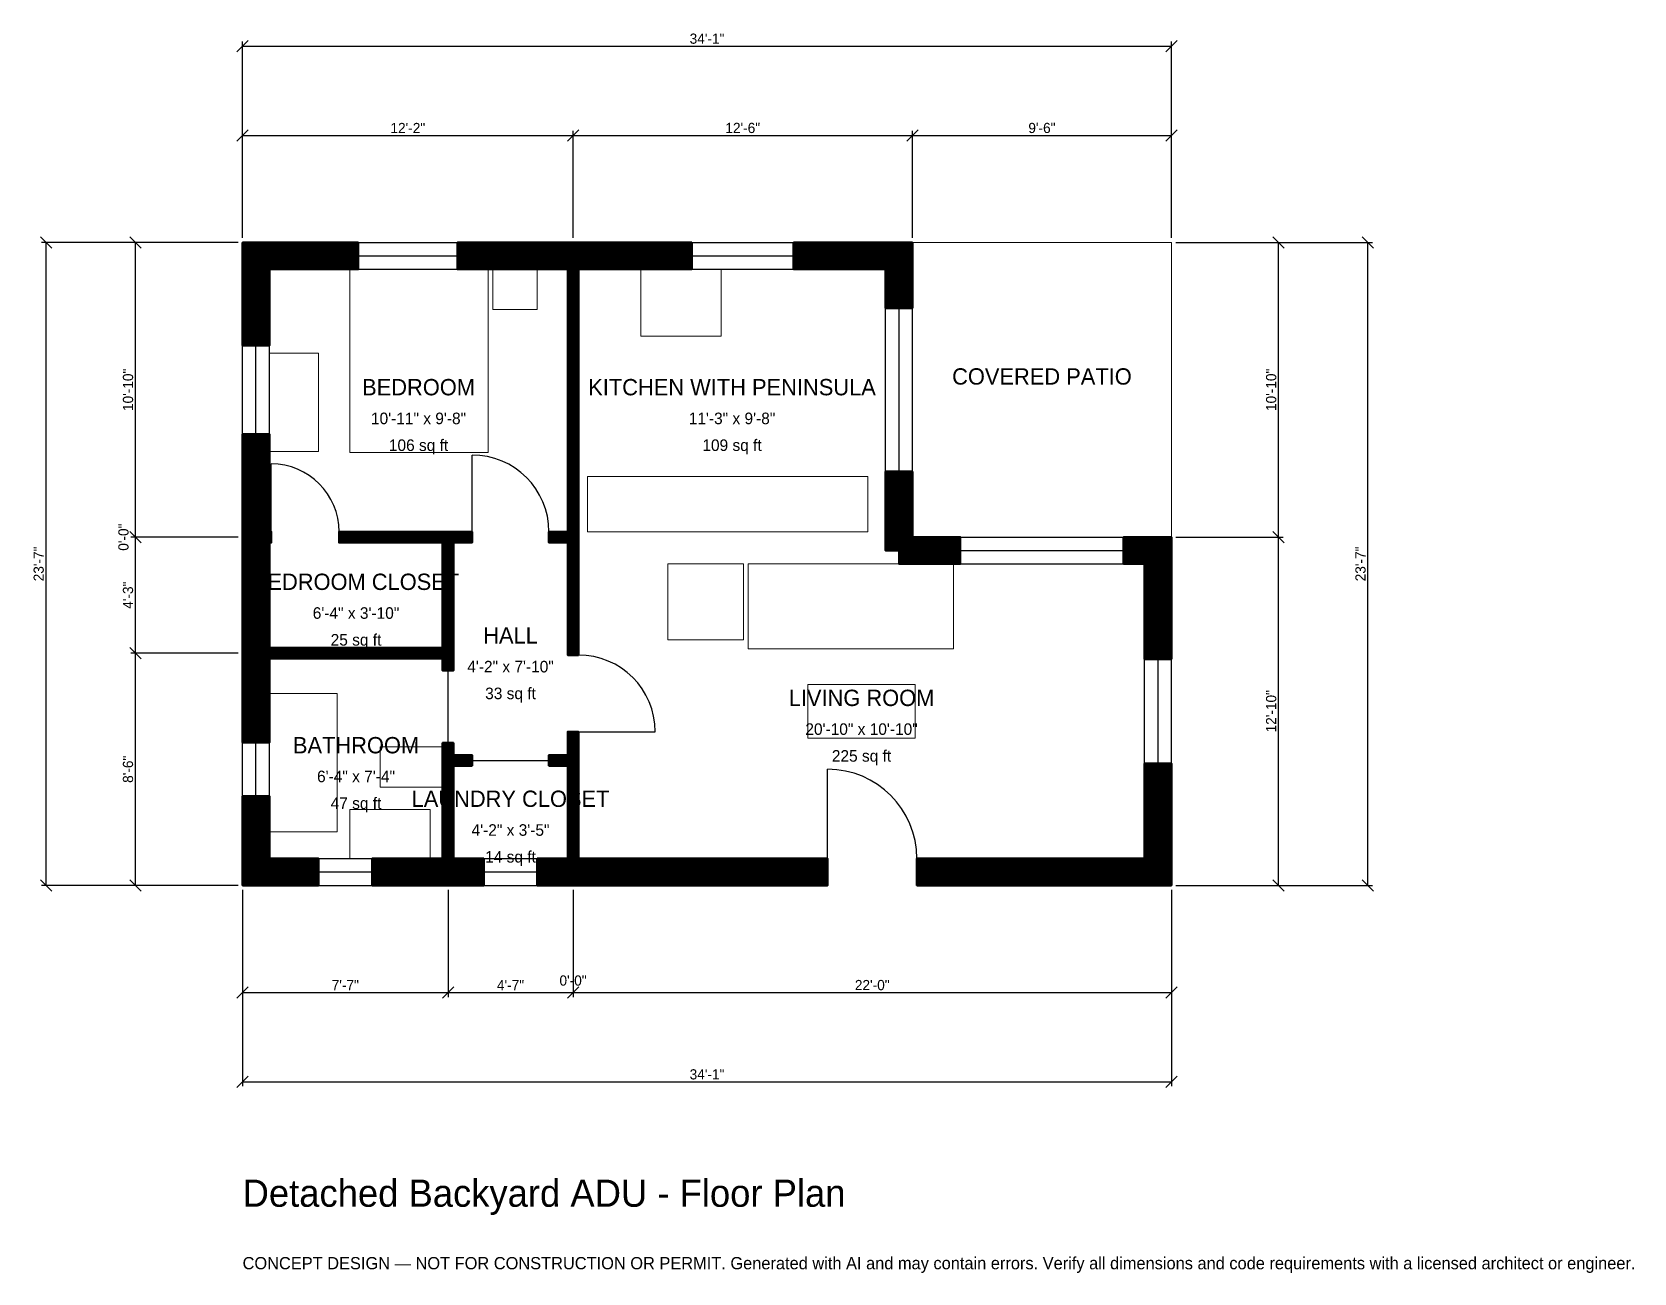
# Model space of a CAD drawing. Header units: inches. Extents: x -93 to 613, y -171 to 376.
import ezdxf
from ezdxf.enums import TextEntityAlignment as Align

# ---------------------------------------------------------------- set-up
doc = ezdxf.new("R2010")
doc.units = ezdxf.units.IN
doc.header["$MEASUREMENT"] = 0
doc.linetypes.add('DASHED', pattern=[0.6, 0.5, -0.1])
for name, color, linetype, lineweight in [('A-ANNO-DIMS', 1, 'Continuous', 13), ('A-ANNO-TEXT', 7, 'Continuous', 18), ('A-AREA-IDEN', 7, 'Continuous', 18), ('A-DOOR', 2, 'Continuous', 25), ('A-FLOR-FIXT', 9, 'Continuous', 13), ('A-FURN', 9, 'Continuous', 13), ('A-GLAZ', 4, 'Continuous', 25), ('A-SITE-PAVE', 8, 'Continuous', 13), ('A-WALL', 7, 'Continuous', 50), ('A-WALL-PATT', 8, 'Continuous', 13)]:
    doc.layers.add(name, color=color, linetype=linetype, lineweight=lineweight)
doc.dimstyles.new('PLAN', dxfattribs={"dimtxt": 4.5, "dimasz": 3, "dimexe": 2, "dimexo": 2, "dimgap": 1, "dimtad": 1, "dimdec": 0, "dimlunit": 4, "dimtsz": 2.5, "dimcen": 2.5, "dimclrd": 1, "dimclre": 1, "dimazin": 3, "dimtfac": 1, "dimtmove": 0, "dimatfit": 3})

msp = doc.modelspace()

# ---------------------------------------------------------------- hatches: boundary and pattern name
at = {"layer": 'A-WALL-PATT'}
h = msp.add_hatch(dxfattribs=at)
h.set_pattern_fill('ANSI31', color=8, scale=0.8)
h.paths.add_polyline_path([(143.3071, 0), (143.3071, 0), (139.7638, 0), (129.9213, 0), (129.9213, 11.811), (139.7638, 11.811), (143.3071, 11.811), (143.3071, 52.7559), (135.0394, 52.7559), (135.0394, 57.4803), (143.3071, 57.4803), (143.3071, 67.7165), (148.0315, 67.7165), (148.0315, 57.4803), (148.0315, 52.7559), (148.0315, 11.811), (151.5748, 11.811), (257.874, 11.811), (257.874, 0), (151.5748, 0), (148.0315, 0), (148.0315, 0), (143.3071, 0)])
h.paths.add_polyline_path([(96.4567, 0), (92.9134, 0), (92.9134, 0), (88.189, 0), (88.189, 0), (84.6457, 0), (57.0866, 0), (57.0866, 11.811), (84.6457, 11.811), (88.189, 11.811), (88.189, 52.7559), (88.189, 57.4803), (88.189, 62.7953), (92.9134, 62.7953), (92.9134, 57.4803), (101.1811, 57.4803), (101.1811, 52.7559), (92.9134, 52.7559), (92.9134, 11.811), (96.4567, 11.811), (106.2992, 11.811), (106.2992, 0), (96.4567, 0)])
h.paths.add_polyline_path([(11.811, 0), (11.811, 0), (0, 0), (0, 0), (0, 0), (0, 0), (0, 11.811), (0, 11.811), (0, 39.3701), (11.811, 39.3701), (11.811, 11.811), (33.4646, 11.811), (33.4646, 0), (11.811, 0)])
h.paths.add_polyline_path([(0, 96.4567), (0, 100), (0, 100), (0, 104.7244), (0, 104.7244), (0, 108.2677), (0, 147.6378), (0, 151.1811), (0, 151.1811), (0, 155.9055), (0, 155.9055), (0, 159.4488), (0, 199.0157), (11.811, 199.0157), (11.811, 159.4488), (11.811, 155.9055), (12.5984, 155.9055), (12.5984, 151.1811), (11.811, 151.1811), (11.811, 147.6378), (11.811, 108.2677), (11.811, 104.7244), (88.189, 104.7244), (88.189, 151.1811), (88.189, 151.1811), (42.5197, 151.1811), (42.5197, 155.9055), (92.9134, 155.9055), (92.9134, 155.9055), (101.1811, 155.9055), (101.1811, 151.1811), (92.9134, 151.1811), (92.9134, 104.7244), (92.9134, 100), (92.9134, 94.685), (88.189, 94.685), (88.189, 100), (11.811, 100), (11.811, 96.4567), (11.811, 62.9921), (0, 62.9921), (0, 96.4567)])
h.paths.add_polyline_path([(0, 271.6535), (0, 271.6535), (0, 283.4646), (0, 283.4646), (0, 283.4646), (11.811, 283.4646), (11.811, 283.4646), (50.9843, 283.4646), (50.9843, 271.6535), (11.811, 271.6535), (11.811, 237.9921), (0, 237.9921), (0, 271.6535)])
h.paths.add_polyline_path([(139.7638, 283.4646), (143.3071, 283.4646), (143.3071, 283.4646), (148.0315, 283.4646), (148.0315, 283.4646), (151.5748, 283.4646), (198.0315, 283.4646), (198.0315, 271.6535), (151.5748, 271.6535), (148.0315, 271.6535), (148.0315, 151.1811), (148.0315, 151.1811), (148.0315, 101.5748), (143.3071, 101.5748), (143.3071, 151.1811), (135.0394, 151.1811), (135.0394, 155.9055), (143.3071, 155.9055), (143.3071, 155.9055), (143.3071, 271.6535), (139.7638, 271.6535), (94.685, 271.6535), (94.685, 283.4646), (139.7638, 283.4646)])
h.paths.add_polyline_path([(283.4646, 283.4646), (283.4646, 283.4646), (295.2756, 283.4646), (295.2756, 283.4646), (295.2756, 283.4646), (295.2756, 271.6535), (295.2756, 271.6535), (295.2756, 254.5276), (283.4646, 254.5276), (283.4646, 271.6535), (242.9134, 271.6535), (242.9134, 283.4646), (283.4646, 283.4646)])
h.paths.add_polyline_path([(295.2756, 153.5433), (316.3386, 153.5433), (316.3386, 141.7323), (289.3701, 141.7323), (289.3701, 147.6378), (283.4646, 147.6378), (283.4646, 182.4803), (295.2756, 182.4803), (295.2756, 153.5433)])
h.paths.add_polyline_path([(397.6378, 153.5433), (397.6378, 153.5433), (409.4488, 153.5433), (409.4488, 153.5433), (409.4489, 153.5433), (409.4489, 141.7323), (409.4488, 141.7323), (409.4488, 99.8031), (397.6378, 99.8031), (397.6378, 141.7323), (388.3858, 141.7323), (388.3858, 153.5433), (397.6378, 153.5433)])
h.paths.add_polyline_path([(409.4488, 11.811), (409.4489, 11.811), (409.4489, 0), (409.4488, 0), (409.4488, 0), (397.6378, 0), (397.6378, 0), (297.2441, 0), (297.2441, 11.811), (397.6378, 11.811), (397.6378, 53.7402), (409.4488, 53.7402), (409.4488, 11.811)])

# ---------------------------------------------------------------- linework, layer by layer
at = {"layer": 'A-DOOR'}
for p, q in [((12.5984, 155.9055), (12.5984, 185.8268)), ((101.1811, 155.9055), (101.1811, 189.7638)), ((90.5512, 62.7953), (90.5512, 94.685)), ((148.0315, 67.7165), (181.8898, 67.7165)), ((101.1811, 55.1181), (135.0394, 55.1181)), ((257.874, 11.811), (257.874, 51.1811))]:
    msp.add_line(p, q, dxfattribs=at)
for centre, radius in [((12.5984, 155.9055), 29.9213), ((101.1811, 155.9055), 33.8583), ((148.0315, 67.7165), 33.8583), ((257.874, 11.811), 39.3701)]:
    msp.add_arc(centre, radius, 0, 90, dxfattribs=at)
at = {"layer": 'A-FLOR-FIXT'}
for points in [[(151.9685, 155.9055), (275.5906, 155.9055), (275.5906, 180.315), (151.9685, 180.315)], [(11.811, 23.622), (41.7323, 23.622), (41.7323, 84.6457), (11.811, 84.6457)], [(60.6299, 43.3071), (88.189, 43.3071), (88.189, 61.0236), (60.6299, 61.0236)], [(47.2441, 11.811), (82.6772, 11.811), (82.6772, 33.4646), (47.2441, 33.4646)]]:
    msp.add_lwpolyline(points, close=True, dxfattribs=at)
at = {"layer": 'A-FURN'}
for points in [[(47.2441, 190.9449), (108.2677, 190.9449), (108.2677, 271.6535), (47.2441, 271.6535)], [(110.2362, 253.937), (129.9213, 253.937), (129.9213, 271.6535), (110.2362, 271.6535)], [(175.5906, 242.126), (211.0236, 242.126), (211.0236, 271.6535), (175.5906, 271.6535)], [(11.811, 191.3386), (33.4646, 191.3386), (33.4646, 234.6457), (11.811, 234.6457)], [(187.4016, 108.2677), (220.8661, 108.2677), (220.8661, 141.7323), (187.4016, 141.7323)], [(222.8346, 104.3307), (313.3858, 104.3307), (313.3858, 141.7323), (222.8346, 141.7323)], [(249.2126, 64.9606), (296.4567, 64.9606), (296.4567, 88.5827), (249.2126, 88.5827)]]:
    msp.add_lwpolyline(points, close=True, dxfattribs=at)
at = {"layer": 'A-GLAZ'}
for p, q in [((50.9843, 283.4646), (94.685, 283.4646)), ((198.0315, 283.4646), (242.9134, 283.4646)), ((50.9843, 277.5591), (94.685, 277.5591)), ((198.0315, 277.5591), (242.9134, 277.5591)), ((50.9843, 271.6535), (94.685, 271.6535)), ((198.0315, 271.6535), (242.9134, 271.6535)), ((283.4646, 182.4803), (283.4646, 254.5276)), ((289.3701, 182.4803), (289.3701, 254.5276)), ((295.2756, 182.4803), (295.2756, 254.5276)), ((0, 199.0157), (0, 237.9921)), ((5.9055, 199.0157), (5.9055, 237.9921)), ((11.811, 199.0157), (11.811, 237.9921)), ((316.3386, 153.5433), (388.3858, 153.5433)), ((316.3386, 147.6378), (388.3858, 147.6378)), ((316.3386, 141.7323), (388.3858, 141.7323)), ((397.6378, 53.7402), (397.6378, 99.8031)), ((403.5433, 53.7402), (403.5433, 99.8031)), ((409.4488, 53.7402), (409.4488, 99.8031)), ((0, 39.3701), (0, 62.9921)), ((5.9055, 39.3701), (5.9055, 62.9921)), ((11.811, 39.3701), (11.811, 62.9921)), ((33.4646, 11.811), (57.0866, 11.811)), ((106.2992, 11.811), (129.9213, 11.811)), ((33.4646, 5.9055), (57.0866, 5.9055)), ((33.4646, 0), (57.0866, 0)), ((106.2992, 5.9055), (129.9213, 5.9055)), ((106.2992, 0), (129.9213, 0))]:
    msp.add_line(p, q, dxfattribs=at)
at = {"layer": 'A-SITE-PAVE', "linetype": 'DASHED'}
msp.add_lwpolyline([(295.2756, 153.5433), (409.4488, 153.5433), (409.4488, 283.4646), (295.2756, 283.4646)], close=True, dxfattribs=at)
at = {"layer": 'A-WALL'}
for points in [[(0, 271.6535), (0, 271.6535), (0, 283.4646), (0, 283.4646), (0, 283.4646), (11.811, 283.4646), (11.811, 283.4646), (50.9843, 283.4646), (50.9843, 271.6535), (11.811, 271.6535), (11.811, 237.9921), (0, 237.9921), (0, 271.6535)], [(139.7638, 283.4646), (143.3071, 283.4646), (143.3071, 283.4646), (148.0315, 283.4646), (148.0315, 283.4646), (151.5748, 283.4646), (198.0315, 283.4646), (198.0315, 271.6535), (151.5748, 271.6535), (148.0315, 271.6535), (148.0315, 151.1811), (148.0315, 151.1811), (148.0315, 101.5748), (143.3071, 101.5748), (143.3071, 151.1811), (135.0394, 151.1811), (135.0394, 155.9055), (143.3071, 155.9055), (143.3071, 155.9055), (143.3071, 271.6535), (139.7638, 271.6535), (94.685, 271.6535), (94.685, 283.4646), (139.7638, 283.4646)], [(283.4646, 283.4646), (283.4646, 283.4646), (295.2756, 283.4646), (295.2756, 283.4646), (295.2756, 283.4646), (295.2756, 271.6535), (295.2756, 271.6535), (295.2756, 254.5276), (283.4646, 254.5276), (283.4646, 271.6535), (242.9134, 271.6535), (242.9134, 283.4646), (283.4646, 283.4646)], [(0, 96.4567), (0, 100), (0, 100), (0, 104.7244), (0, 104.7244), (0, 108.2677), (0, 147.6378), (0, 151.1811), (0, 151.1811), (0, 155.9055), (0, 155.9055), (0, 159.4488), (0, 199.0157), (11.811, 199.0157), (11.811, 159.4488), (11.811, 155.9055), (12.5984, 155.9055), (12.5984, 151.1811), (11.811, 151.1811), (11.811, 147.6378), (11.811, 108.2677), (11.811, 104.7244), (88.189, 104.7244), (88.189, 151.1811), (88.189, 151.1811), (42.5197, 151.1811), (42.5197, 155.9055), (92.9134, 155.9055), (92.9134, 155.9055), (101.1811, 155.9055), (101.1811, 151.1811), (92.9134, 151.1811), (92.9134, 104.7244), (92.9134, 100), (92.9134, 94.685), (88.189, 94.685), (88.189, 100), (11.811, 100), (11.811, 96.4567), (11.811, 62.9921), (0, 62.9921), (0, 96.4567)], [(295.2756, 153.5433), (316.3386, 153.5433), (316.3386, 141.7323), (289.3701, 141.7323), (289.3701, 147.6378), (283.4646, 147.6378), (283.4646, 182.4803), (295.2756, 182.4803), (295.2756, 153.5433)], [(397.6378, 153.5433), (397.6378, 153.5433), (409.4488, 153.5433), (409.4488, 153.5433), (409.4489, 153.5433), (409.4489, 141.7323), (409.4488, 141.7323), (409.4488, 99.8031), (397.6378, 99.8031), (397.6378, 141.7323), (388.3858, 141.7323), (388.3858, 153.5433), (397.6378, 153.5433)], [(143.3071, 0), (143.3071, 0), (139.7638, 0), (129.9213, 0), (129.9213, 11.811), (139.7638, 11.811), (143.3071, 11.811), (143.3071, 52.7559), (135.0394, 52.7559), (135.0394, 57.4803), (143.3071, 57.4803), (143.3071, 67.7165), (148.0315, 67.7165), (148.0315, 57.4803), (148.0315, 52.7559), (148.0315, 11.811), (151.5748, 11.811), (257.874, 11.811), (257.874, 0), (151.5748, 0), (148.0315, 0), (148.0315, 0), (143.3071, 0)], [(96.4567, 0), (92.9134, 0), (92.9134, 0), (88.189, 0), (88.189, 0), (84.6457, 0), (57.0866, 0), (57.0866, 11.811), (84.6457, 11.811), (88.189, 11.811), (88.189, 52.7559), (88.189, 57.4803), (88.189, 62.7953), (92.9134, 62.7953), (92.9134, 57.4803), (101.1811, 57.4803), (101.1811, 52.7559), (92.9134, 52.7559), (92.9134, 11.811), (96.4567, 11.811), (106.2992, 11.811), (106.2992, 0), (96.4567, 0)], [(409.4488, 11.811), (409.4489, 11.811), (409.4489, 0), (409.4488, 0), (409.4488, 0), (397.6378, 0), (397.6378, 0), (297.2441, 0), (297.2441, 11.811), (397.6378, 11.811), (397.6378, 53.7402), (409.4488, 53.7402), (409.4488, 11.811)], [(11.811, 0), (11.811, 0), (0, 0), (0, 0), (0, 0), (0, 0), (0, 11.811), (0, 11.811), (0, 39.3701), (11.811, 39.3701), (11.811, 11.811), (33.4646, 11.811), (33.4646, 0), (11.811, 0)]]:
    msp.add_lwpolyline(points, close=True, dxfattribs=at)

# ---------------------------------------------------------------- texts
at = {"layer": 'A-ANNO-TEXT'}
for s, height, p in [('Detached Backyard ADU - Floor Plan', 12, (0, -141.7323)), ('CONCEPT DESIGN — NOT FOR CONSTRUCTION OR PERMIT. Generated with AI and may contain errors. Verify all dimensions and code requirements with a licensed architect or engineer.', 5.4, (0, -169.2913))]:
    msp.add_text(s, height=height, dxfattribs=at).set_placement(p)
at = {"layer": 'A-AREA-IDEN'}
for s, height, p in [('COVERED PATIO', 7.2, (352.3622, 224.4094)), ('BEDROOM', 7.2, (77.5591, 219.685)), ('KITCHEN WITH PENINSULA', 7.2, (215.748, 219.685)), ('10\'-11" x 9\'-8"', 5.1, (77.5591, 205.9055)), ('11\'-3" x 9\'-8"', 5.1, (215.748, 205.9055)), ('106 sq ft', 5.1, (77.5591, 194.0945)), ('109 sq ft', 5.1, (215.748, 194.0945)), ('BEDROOM CLOSET', 7.2, (50, 133.8583)), ('6\'-4" x 3\'-10"', 5.1, (50, 120.0787)), ('HALL', 7.2, (118.1102, 110.2362)), ('25 sq ft', 5.1, (50, 108.2677)), ('4\'-2" x 7\'-10"', 5.1, (118.1102, 96.4567)), ('33 sq ft', 5.1, (118.1102, 84.6457)), ('LIVING ROOM', 7.2, (272.8346, 82.6772)), ('20\'-10" x 10\'-10"', 5.1, (272.8346, 68.8976)), ('BATHROOM', 7.2, (50, 61.811)), ('225 sq ft', 5.1, (272.8346, 57.0866)), ('6\'-4" x 7\'-4"', 5.1, (50, 48.0315)), ('47 sq ft', 5.1, (50, 36.2205)), ('LAUNDRY CLOSET', 7.2, (118.1102, 38.189)), ('4\'-2" x 3\'-5"', 5.1, (118.1102, 24.4094)), ('14 sq ft', 5.1, (118.1102, 12.5984))]:
    msp.add_text(s, height=height, dxfattribs=at).set_placement(p, align=Align.MIDDLE_CENTER)

# ---------------------------------------------------------------- dimensions: what is measured, and where the dimension line sits
at = {"layer": 'A-ANNO-DIMS'}
for base, p1, p2, text in [((0, 370.0787), (0, 283.4646), (409.4488, 283.4646), '34\'-1"'), ((0, 330.7087), (0, 283.4646), (145.6693, 283.4646), '12\'-2"'), ((145.6693, 330.7087), (145.6693, 283.4646), (295.2756, 283.4646), '12\'-6"'), ((295.2756, 330.7087), (295.2756, 283.4646), (409.4488, 283.4646), '9\'-6"'), ((0, -47.2441), (0, 0), (90.5512, 0), '7\'-7"'), ((0, -86.6142), (0, 0), (409.4488, 0), '34\'-1"'), ((90.5512, -47.2441), (90.5512, 0), (145.6693, 0), '4\'-7"'), ((145.6693, -47.2441), (145.6693, 0), (145.6693, 0), '0\'-0"'), ((145.6693, -47.2441), (145.6693, 0), (409.4488, 0), '22\'-0"')]:
    msp.add_linear_dim(base=base, p1=p1, p2=p2, text=text, dimstyle='PLAN', dxfattribs=at).render()
for base, p1, p2, text in [((-86.6142, 0), (0, 0), (0, 283.4646), '23\'-7"'), ((-47.2441, 153.5433), (0, 153.5433), (0, 283.4646), '10\'-10"'), ((456.6929, 153.5433), (409.4488, 153.5433), (409.4488, 283.4646), '10\'-10"'), ((496.063, 0), (409.4488, 0), (409.4488, 283.4646), '23\'-7"'), ((-47.2441, 153.5433), (0, 153.5433), (0, 153.5433), '0\'-0"'), ((-47.2441, 102.3622), (0, 102.3622), (0, 153.5433), '4\'-3"'), ((456.6929, 0), (409.4488, 0), (409.4488, 153.5433), '12\'-10"'), ((-47.2441, 0), (0, 0), (0, 102.3622), '8\'-6"')]:
    msp.add_linear_dim(base=base, p1=p1, p2=p2, angle=90, text=text, dimstyle='PLAN', dxfattribs=at).render()

doc.saveas('drawing.dxf')
